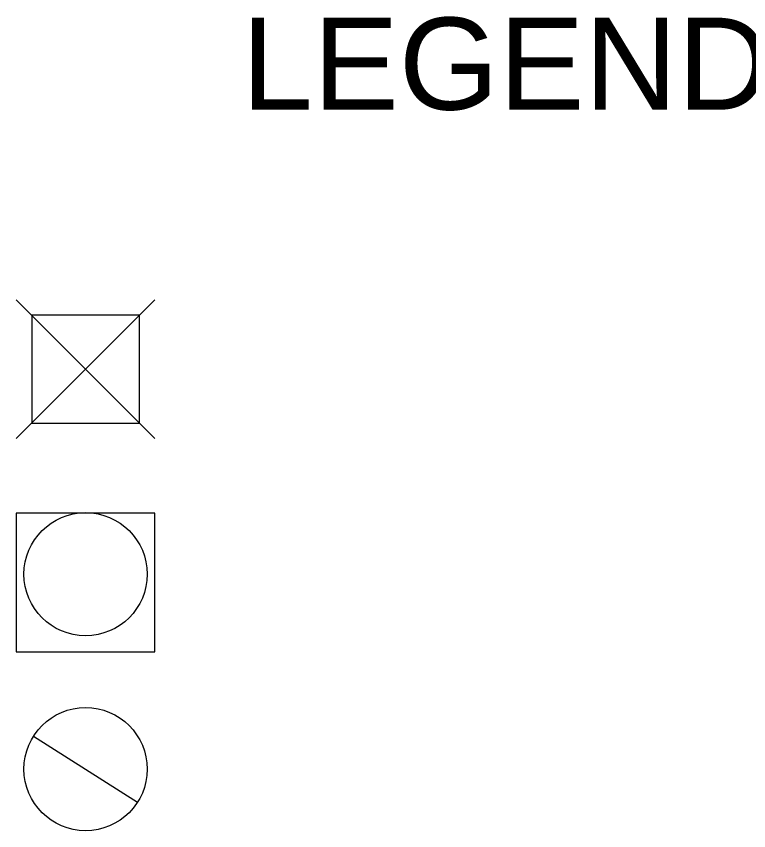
# Model space of a CAD drawing. Header units: metres. Extents: x 1838950 to 1842843, y 5171318 to 5174224.
# Drawn here: x 1840923.35 to 1840932.86, y 5171674.6 to 5171685.18 of the extents above; entities that cross this region are included whole.
import ezdxf

# ---------------------------------------------------------------- set-up
doc = ezdxf.new("R2010")
doc.units = ezdxf.units.M
doc.header["$LTSCALE"] = 0.0254
doc.layers.get('0').update_dxf_attribs({"lineweight": 18})
doc.layers.add('SA - légende RH', color=7, linetype='Continuous', lineweight=18)
doc.layers.add('SA - légende RS', color=7, linetype='Continuous', lineweight=18)
doc.styles.add('Arial', font='arial.ttf')

# ---------------------------------------------------------------- blocks, each defined once
blk = doc.blocks.new('200-4')
at = {"color": 7, "linetype": 'Continuous', "lineweight": 18}
blk.add_circle((0, 0), 0.4, dxfattribs=at)

msp = doc.modelspace()

# ---------------------------------------------------------------- linework, layer by layer
at = {"layer": 'SA - légende RH', "color": 5, "true_color": 0x0000ff}
msp.add_line((1840923.5727, 5171675.828), (1840924.9227, 5171674.9693), dxfattribs=at)
at = {"layer": 'SA - légende RS'}
for p, q in [((1840925.1477, 5171679.6958), (1840923.3477, 5171681.4958)), ((1840923.3477, 5171679.6958), (1840925.1477, 5171681.4958))]:
    msp.add_line(p, q, dxfattribs=at)
at = {"layer": 'SA - légende RS', "linetype": 'Continuous', "flags": 128}
msp.add_lwpolyline([(1840924.9477, 5171681.2958), (1840923.5477, 5171681.2958), (1840923.5477, 5171679.8958), (1840924.9477, 5171679.8958)], close=True, dxfattribs=at)
at = {"layer": 'SA - légende RS', "flags": 128}
msp.add_lwpolyline([(1840925.1477, 5171678.7232), (1840923.3477, 5171678.7232), (1840923.3477, 5171676.9232), (1840925.1477, 5171676.9232)], close=True, dxfattribs=at)

# ---------------------------------------------------------------- block references
at = {"layer": 'SA - légende RH', "color": 5, "true_color": 0x0000ff, "xscale": 2, "yscale": 2, "zscale": 2}
for p in [(1840924.2477, 5171677.9315), (1840924.2477, 5171675.3987)]:
    msp.add_blockref('200-4', p, dxfattribs=at)

# ---------------------------------------------------------------- texts
at = {"layer": 'SA - légende RS', "insert": (1840926.2729, 5171685.1623), "char_height": 1.195636, "attachment_point": 1, "line_spacing_factor": 0.97048, "style": 'Arial'}
msp.add_mtext('LEGENDE PROJET', dxfattribs=at)

doc.saveas('drawing.dxf')
